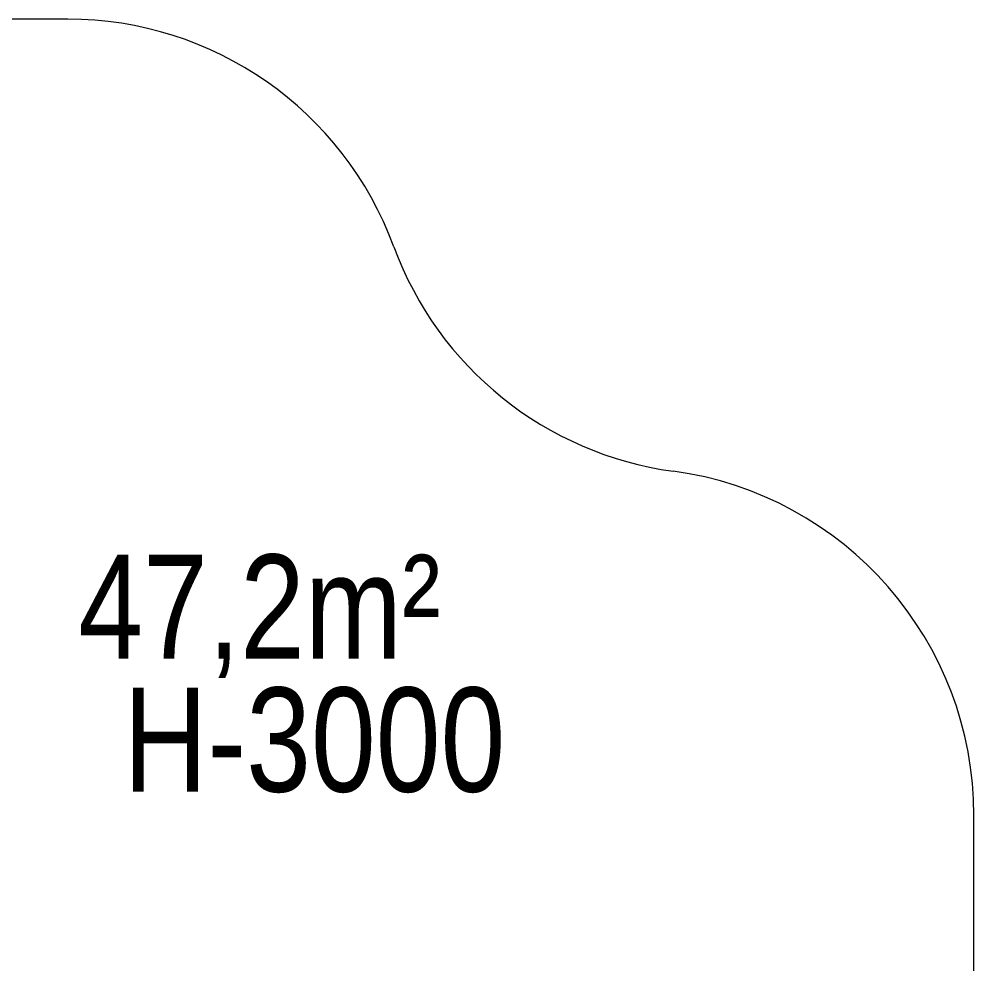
# Model space of a CAD drawing. Header units: millimetres. Extents: x -5943 to 5491, y -4078 to 3213.
# Drawn here: x 2742 to 5491, y 495 to 3213 of the extents above; entities that cross this region are included whole.
import ezdxf

# ---------------------------------------------------------------- set-up
doc = ezdxf.new("R2010")
doc.units = ezdxf.units.MM
doc.layers.add('DIKOM_ЗОНА', color=80, linetype='Continuous')
doc.layers.add('DIKOM_РАЗМЕР_ОБЪЕКТА', color=7, linetype='Continuous')
doc.styles.add('style1', font='arial.ttf', dxfattribs={"width": 0.8})

msp = doc.modelspace()

# ---------------------------------------------------------------- linework, layer by layer
at = {"layer": 'DIKOM_ЗОНА', "color": 3, "lineweight": 15}
for points in [[(3820.99, 2558.454, 0.31443377), (2882.379, 3213.478), (1161.379, 3213.478, 0.29399), (251.192, 2627.675)], [(1479.774, -2455.904, -0.27241925), (2354.011, -1941.404), (4490.656, -1941.404, 0.41421356), (5490.656, -941.404), (5490.656, 921.596, 0.37523737), (4625.129, 1912.513)]]:
    msp.add_lwpolyline(points, format="xyb", dxfattribs=at)
msp.add_arc((4759.602, 2903.431), 1000, 200.180367, 262.271871, dxfattribs=at)

# ---------------------------------------------------------------- texts
at = {"layer": 'DIKOM_РАЗМЕР_ОБЪЕКТА', "char_height": 300, "width": 5885.53069, "attachment_point": 1, "style": 'style1'}
for s, insert in [('47,2m²', (2912.487, 1672.587)), ('H-3000', (3042.383, 1289.927))]:
    msp.add_mtext(s, dxfattribs=dict(at, insert=insert))

doc.saveas('drawing.dxf')
